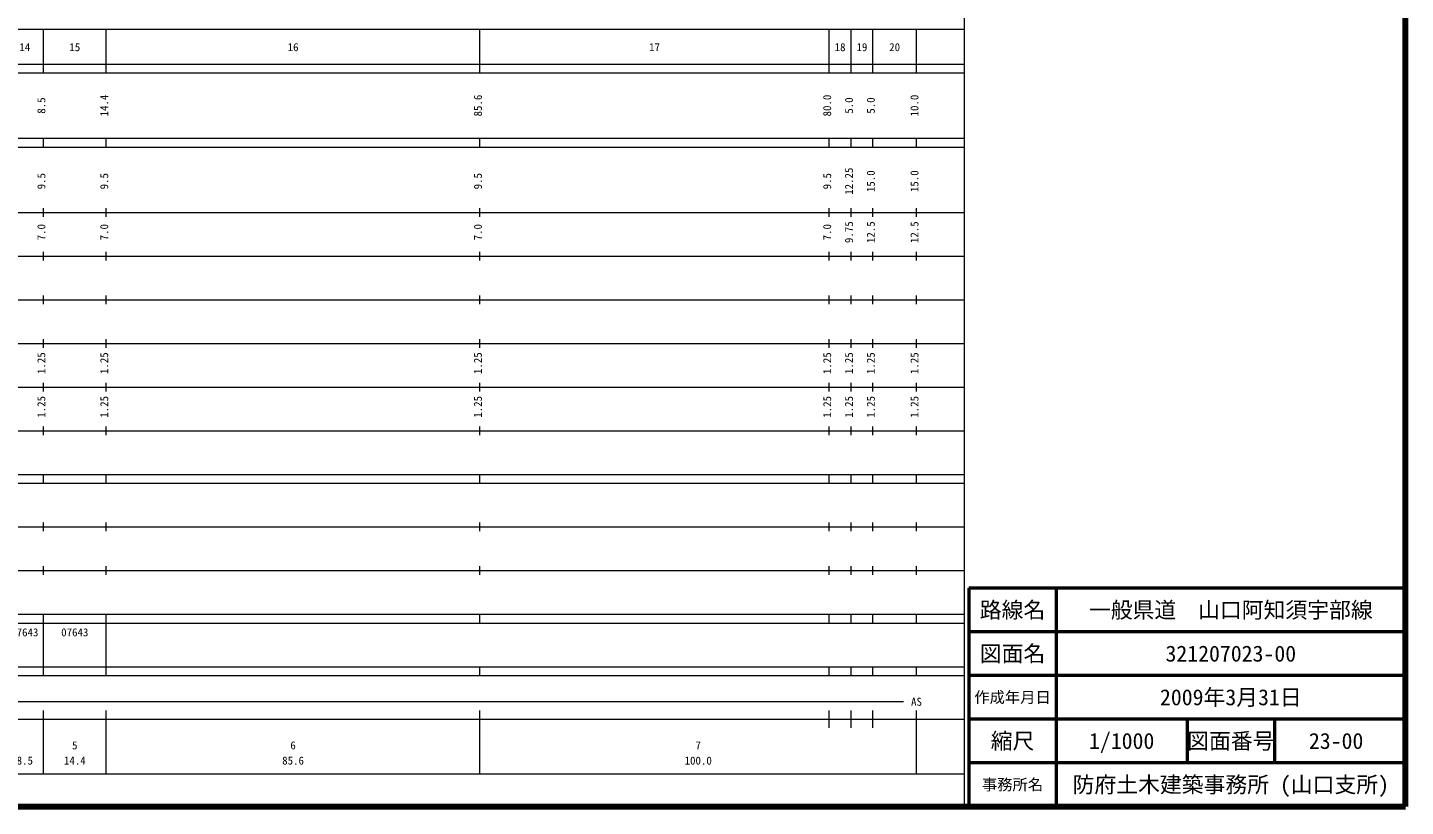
# Model space of a CAD drawing. Units: millimetres on the paper, enlarged 1000 times. Extents: x 40000 to 680000, y 20000 to 380000.
# Drawn here: x 364380 to 680000, y 20000 to 198357 of the extents above; entities that cross this region are included whole.
import ezdxf
from ezdxf.enums import TextEntityAlignment as Align

# ---------------------------------------------------------------- set-up
doc = ezdxf.new("R2010")
doc.units = ezdxf.units.MM
doc.header["$LTSCALE"] = 1000
for name, color, linetype, lineweight in [('M-TTL', 2, 'Continuous', 140), ('M-TTL-BAND', 7, 'Continuous', 13), ('M-TTL-FRAM', 2, 'Continuous', 50), ('M-TTL-LINE', 7, 'Continuous', 50)]:
    doc.layers.add(name, color=color, linetype=linetype, lineweight=lineweight)
doc.layers.add('M-TTL-TXT', color=7, linetype='Continuous')
doc.styles.add('ＭＳ ゴシック', font='')
doc.styles.get('ＭＳ ゴシック').set_extended_font_data('MS Gothic')

msp = doc.modelspace()

# ---------------------------------------------------------------- linework, layer by layer
at = {"layer": 'M-TTL'}
for p, q in [((680000, 20000), (680000, 380000)), ((40000, 20000), (680000, 20000))]:
    msp.add_line(p, q, dxfattribs=at)
at = {"layer": 'M-TTL-BAND'}
for p, q in [((579000, 20000), (579000, 370000)), ((68000, 198000), (579000, 198000)), ((368000, 188000), (368000, 198000)), ((382400, 188000), (382400, 198000)), ((468000, 188000), (468000, 198000)), ((548000, 188000), (548000, 198000)), ((553000, 188000), (553000, 198000)), ((558000, 188000), (558000, 198000)), ((568000, 188000), (568000, 198000)), ((40000, 190000), (579000, 190000)), ((40000, 188000), (579000, 188000)), ((40000, 173000), (579000, 173000)), ((40000, 171000), (579000, 171000)), ((368000, 171000), (368000, 173000)), ((382400, 171000), (382400, 173000)), ((468000, 171000), (468000, 173000)), ((548000, 171000), (548000, 173000)), ((553000, 171000), (553000, 173000)), ((558000, 171000), (558000, 173000)), ((568000, 171000), (568000, 173000)), ((40000, 156000), (579000, 156000)), ((368000, 155000), (368000, 157000)), ((382400, 155000), (382400, 157000)), ((468000, 155000), (468000, 157000)), ((548000, 155000), (548000, 157000)), ((553000, 155000), (553000, 157000)), ((558000, 155000), (558000, 157000)), ((568000, 155000), (568000, 157000)), ((46000, 146000), (579000, 146000)), ((368000, 145000), (368000, 147000)), ((382400, 145000), (382400, 147000)), ((468000, 145000), (468000, 147000)), ((548000, 145000), (548000, 147000)), ((553000, 145000), (553000, 147000)), ((558000, 145000), (558000, 147000)), ((568000, 145000), (568000, 147000)), ((52000, 136000), (579000, 136000)), ((368000, 135000), (368000, 137000)), ((382400, 135000), (382400, 137000)), ((468000, 135000), (468000, 137000)), ((548000, 135000), (548000, 137000)), ((553000, 135000), (553000, 137000)), ((558000, 135000), (558000, 137000)), ((568000, 135000), (568000, 137000)), ((368000, 125000), (368000, 127000)), ((382400, 125000), (382400, 127000)), ((468000, 125000), (468000, 127000)), ((548000, 125000), (548000, 127000)), ((553000, 125000), (553000, 127000)), ((558000, 125000), (558000, 127000)), ((568000, 125000), (568000, 127000)), ((46000, 126000), (579000, 126000)), ((368000, 115000), (368000, 117000)), ((382400, 115000), (382400, 117000)), ((468000, 115000), (468000, 117000)), ((548000, 115000), (548000, 117000)), ((553000, 115000), (553000, 117000)), ((558000, 115000), (558000, 117000)), ((568000, 115000), (568000, 117000)), ((52000, 116000), (579000, 116000)), ((46000, 106000), (579000, 106000)), ((368000, 105000), (368000, 107000)), ((382400, 105000), (382400, 107000)), ((468000, 105000), (468000, 107000)), ((548000, 105000), (548000, 107000)), ((553000, 105000), (553000, 107000)), ((558000, 105000), (558000, 107000)), ((568000, 105000), (568000, 107000)), ((40000, 96000), (579000, 96000)), ((368000, 94000), (368000, 96000)), ((382400, 94000), (382400, 96000)), ((468000, 94000), (468000, 96000)), ((548000, 94000), (548000, 96000)), ((553000, 94000), (553000, 96000)), ((558000, 94000), (558000, 96000)), ((568000, 94000), (568000, 96000)), ((40000, 94000), (579000, 94000)), ((49000, 84000), (579000, 84000)), ((368000, 83000), (368000, 85000)), ((382400, 83000), (382400, 85000)), ((468000, 83000), (468000, 85000)), ((548000, 83000), (548000, 85000)), ((553000, 83000), (553000, 85000)), ((558000, 83000), (558000, 85000)), ((568000, 83000), (568000, 85000)), ((40000, 74000), (579000, 74000)), ((368000, 73000), (368000, 75000)), ((382400, 73000), (382400, 75000)), ((468000, 73000), (468000, 75000)), ((548000, 73000), (548000, 75000)), ((553000, 73000), (553000, 75000)), ((558000, 73000), (558000, 75000)), ((568000, 73000), (568000, 75000)), ((40000, 64000), (579000, 64000)), ((368000, 62000), (368000, 64000)), ((382400, 62000), (382400, 64000)), ((468000, 62000), (468000, 64000)), ((548000, 62000), (548000, 64000)), ((553000, 62000), (553000, 64000)), ((558000, 62000), (558000, 64000)), ((568000, 62000), (568000, 64000)), ((40000, 62000), (579000, 62000)), ((368000, 52000), (368000, 62000)), ((368000, 52000), (368000, 62000)), ((382400, 52000), (382400, 62000)), ((40000, 52000), (579000, 52000)), ((368000, 50000), (368000, 52000)), ((382400, 50000), (382400, 52000)), ((468000, 50000), (468000, 52000)), ((548000, 50000), (548000, 52000)), ((553000, 50000), (553000, 52000)), ((558000, 50000), (558000, 52000)), ((568000, 50000), (568000, 52000)), ((40000, 50000), (579000, 50000)), ((71000, 44000), (565000, 44000)), ((368000, 27500), (368000, 42000)), ((382400, 27500), (382400, 42000)), ((468000, 27500), (468000, 42000)), ((548000, 38000), (548000, 42000)), ((553000, 38000), (553000, 42000)), ((558000, 38000), (558000, 42000)), ((568000, 27500), (568000, 42000)), ((40000, 40000), (579000, 40000)), ((68000, 27500), (579000, 27500))]:
    msp.add_line(p, q, dxfattribs=at)
at = {"layer": 'M-TTL-FRAM'}
for p, q in [((680000, 70000), (580000, 70000)), ((580000, 70000), (580000, 20000))]:
    msp.add_line(p, q, dxfattribs=at)
at = {"layer": 'M-TTL-LINE'}
for p, q in [((600000, 70000), (600000, 20000)), ((680000, 60000), (580000, 60000)), ((680000, 50000), (580000, 50000)), ((680000, 40000), (580000, 40000)), ((630000, 40000), (630000, 30000)), ((650000, 40000), (650000, 30000)), ((680000, 30000), (580000, 30000))]:
    msp.add_line(p, q, dxfattribs=at)

# ---------------------------------------------------------------- texts
at = {"layer": 'M-TTL-BAND', "style": 'ＭＳ ゴシック'}
for s, p in [('14', (363750, 192405)), ('15', (375200, 192405)), ('16', (425200, 192405)), ('17', (508000, 192405)), ('18', (550500, 192405)), ('19', (555500, 192405)), ('20', (563000, 192405)), ('07643', (363750, 58405)), ('07643', (375200, 58405)), ('AS', (568000, 42500)), ('5', (375200, 32523)), ('6', (425200, 32523)), ('7', (518000, 32523)), ('8.5', (363750, 29033)), ('14.4', (375200, 29033)), ('85.6', (425200, 29033)), ('100.0', (518000, 29033))]:
    msp.add_text(s, height=1833, dxfattribs=at).set_placement(p, align=Align.BOTTOM_CENTER)
for s, p in [('8.5', (369000, 180500)), ('14.4', (383400, 180500)), ('85.6', (469000, 180500)), ('80.0', (549000, 180500)), ('5.0', (554000, 180500)), ('5.0', (559000, 180500)), ('10.0', (569000, 180500)), ('9.5', (369000, 163174)), ('9.5', (383400, 163174)), ('9.5', (469000, 163174)), ('9.5', (549000, 163174)), ('12.25', (554000, 163174)), ('15.0', (559000, 163174)), ('15.0', (569000, 163174)), ('7.0', (369000, 151500)), ('7.0', (383400, 151500)), ('7.0', (469000, 151500)), ('7.0', (549000, 151500)), ('9.75', (554000, 151500)), ('12.5', (559000, 151500)), ('12.5', (569000, 151500)), ('1.25', (369000, 121500)), ('1.25', (383400, 121500)), ('1.25', (469000, 121500)), ('1.25', (549000, 121500)), ('1.25', (554000, 121500)), ('1.25', (559000, 121500)), ('1.25', (569000, 121500)), ('1.25', (369000, 111500)), ('1.25', (383400, 111500)), ('1.25', (469000, 111500)), ('1.25', (549000, 111500)), ('1.25', (554000, 111500)), ('1.25', (559000, 111500)), ('1.25', (569000, 111500))]:
    msp.add_text(s, height=1833, rotation=90, dxfattribs=at).set_placement(p, align=Align.BOTTOM_CENTER)
at = {"layer": 'M-TTL-TXT', "style": 'ＭＳ ゴシック'}
for s, height, p in [('路線名', 3666, (590000, 65000)), ('路線名', 3666, (590000, 65000)), ('一般県道\u3000山口阿知須宇部線', 3666, (640000, 65000)), ('図面名', 3666, (590000, 55000)), ('図面名', 3666, (590000, 55000)), ('321207023-00', 3666, (640000, 55000)), ('2009年3月31日', 3666, (640000, 45000)), ('作成年月日', 2566, (590000, 45000)), ('作成年月日', 2566, (590000, 45000)), ('縮尺', 3666, (590000, 35000)), ('縮尺', 3666, (590000, 35000)), ('1/1000', 3666, (615000, 35000)), ('図面番号', 3666, (640000, 35000)), ('図面番号', 3666, (640000, 35000)), ('23-00', 3666, (664125, 35000)), ('事務所名', 2566, (590000, 25000)), ('事務所名', 2566, (590000, 25000)), ('防府土木建築事務所 (山口支所)', 3666, (640000, 25000))]:
    msp.add_text(s, height=height, dxfattribs=at).set_placement(p, align=Align.MIDDLE_CENTER)

doc.saveas('drawing.dxf')
